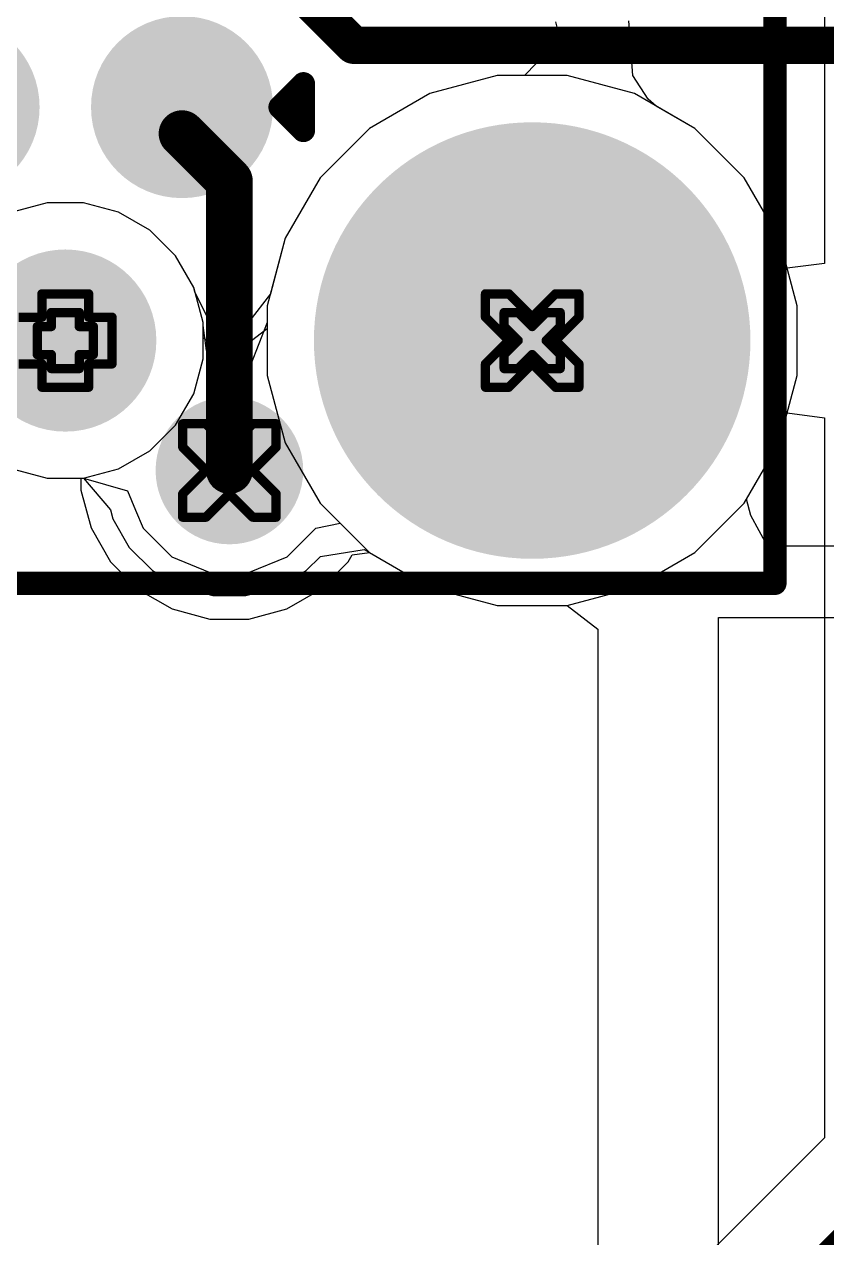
# Model space of a CAD drawing. Header units: inches. Extents: x 0 to 5379, y 0 to 5429.
# Drawn here: x 116.34 to 120.71, y 95.71 to 102.31 of the extents above; entities that cross this region are included whole.
import ezdxf

# ---------------------------------------------------------------- set-up
doc = ezdxf.new("R2010")
doc.units = ezdxf.units.IN
for name, color, linetype in [('Bottom Layer', 5, 'Continuous'), ('Bottom Solder', 6, 'Continuous'), ('Drill Drawing', 1, 'Continuous'), ('GND01', 16, 'Continuous'), ('GND02', 76, 'Continuous'), ('Pad Holes', 156, 'Continuous'), ('PWR', 156, 'Continuous'), ('SIG 01', 90, 'Continuous'), ('Top Layer', 1, 'Continuous'), ('Top Overlay', 2, 'Continuous'), ('Top Paste', 8, 'Continuous'), ('Top Solder', 216, 'Continuous'), ('Via Holes', 16, 'Continuous')]:
    doc.layers.add(name, color=color, linetype=linetype)

# ---------------------------------------------------------------- blocks, each defined once
blk = doc.blocks.new('TC2030_IDC__826')
at = {"layer": 'Bottom Solder'}
h = blk.add_hatch(color=6, dxfattribs=at)
edge = h.paths.add_edge_path()
edge.add_arc((-2.54, 0), 0.1016, 0, 360)
h = blk.add_hatch(color=6, dxfattribs=at)
edge = h.paths.add_edge_path()
edge.add_arc((-2.54, -2.54), 0.1016, 0, 360)
at = {"layer": 'Pad Holes'}
h = blk.add_hatch(color=7, dxfattribs=at)
edge = h.paths.add_edge_path()
edge.add_arc((-2.54, 0), 0.4955, 0, 360)
h = blk.add_hatch(color=7, dxfattribs=at)
edge = h.paths.add_edge_path()
edge.add_arc((-2.54, -2.54), 1.1875, 0, 360)
at = {"layer": 'Top Layer'}
h = blk.add_hatch(color=1, dxfattribs=at)
edge = h.paths.add_edge_path()
edge.add_arc((-1.27, -0.635), 0.3935, 0, 360)
h = blk.add_hatch(color=1, dxfattribs=at)
edge = h.paths.add_edge_path()
edge.add_arc((-1.27, -0.635), 0.3935, 0, 360)
at = {"layer": 'Top Paste'}
h = blk.add_hatch(color=8, dxfattribs=at)
edge = h.paths.add_edge_path()
edge.add_arc((-1.27, -0.635), 0.3935, 0, 360)
h = blk.add_hatch(color=8, dxfattribs=at)
edge = h.paths.add_edge_path()
edge.add_arc((-1.27, -0.635), 0.3935, 0, 360)
at = {"layer": 'Top Solder'}
h = blk.add_hatch(color=216, dxfattribs=at)
edge = h.paths.add_edge_path()
edge.add_arc((-1.27, 0.635), 0.4951, 0, 360)
h = blk.add_hatch(color=216, dxfattribs=at)
edge = h.paths.add_edge_path()
edge.add_arc((-2.54, 0), 0.1016, 0, 360)
h = blk.add_hatch(color=216, dxfattribs=at)
edge = h.paths.add_edge_path()
edge.add_arc((-1.27, -0.635), 0.4951, 0, 360)
h = blk.add_hatch(color=216, dxfattribs=at)
edge = h.paths.add_edge_path()
edge.add_arc((-1.27, -0.635), 0.4951, 0, 360)
h = blk.add_hatch(color=216, dxfattribs=at)
edge = h.paths.add_edge_path()
edge.add_arc((-2.54, -2.54), 0.1016, 0, 360)
at = {"layer": 'Top Overlay'}
for points in [[(-3.8608, 3.8608, 0.127, 0.127, 0), (-3.8608, -3.8608, 0.127, 0.127, 0)], [(-1.27, -1.1684, 0.127, 0.127, 0), (-1.397, -1.2954, 0.127, 0.127, 0)], [(-1.27, -1.1684, 0.127, 0.127, 0), (-1.143, -1.2954, 0.127, 0.127, 0)], [(-1.397, -1.2954, 0.127, 0.127, 0), (-1.143, -1.2954, 0.127, 0.127, 0)], [(-3.8608, -3.8608, 0.127, 0.127, 0), (3.2004, -3.8608, 0.127, 0.127, 0)]]:
    blk.add_lwpolyline(points, format="xyseb", dxfattribs=at)
for points in [[(-1.30175, -1.1684, 0.0635, 0.0635, 1), (-1.23825, -1.1684, 0.0635, 0.0635, 1)], [(-1.30175, -1.1684, 0.0635, 0.0635, 1), (-1.23825, -1.1684, 0.0635, 0.0635, 1)], [(-1.42875, -1.2954, 0.0635, 0.0635, 1), (-1.36525, -1.2954, 0.0635, 0.0635, 1)], [(-1.42875, -1.2954, 0.0635, 0.0635, 1), (-1.36525, -1.2954, 0.0635, 0.0635, 1)], [(-1.17475, -1.2954, 0.0635, 0.0635, 1), (-1.11125, -1.2954, 0.0635, 0.0635, 1)], [(-1.17475, -1.2954, 0.0635, 0.0635, 1), (-1.11125, -1.2954, 0.0635, 0.0635, 1)], [(-3.89255, -3.8608, 0.0635, 0.0635, 1), (-3.82905, -3.8608, 0.0635, 0.0635, 1)], [(-3.89255, -3.8608, 0.0635, 0.0635, 1), (-3.82905, -3.8608, 0.0635, 0.0635, 1)]]:
    blk.add_lwpolyline(points, format="xyseb", close=True, dxfattribs=at)

msp = doc.modelspace()

# ---------------------------------------------------------------- hatches: boundary and pattern name
at = {"layer": 'Bottom Layer'}
h = msp.add_hatch(color=5, dxfattribs=at)
edge = h.paths.add_edge_path()
edge.add_arc((117.4556, 99.8848), 0.3, 0, 360)
at = {"layer": 'Bottom Solder'}
h = msp.add_hatch(color=6, dxfattribs=at)
edge = h.paths.add_edge_path()
edge.add_arc((117.4556, 99.8848), 0.4016, 0, 360)
at = {"layer": 'GND01'}
h = msp.add_hatch(color=16, dxfattribs=at)
edge = h.paths.add_edge_path()
edge.add_arc((117.4556, 99.8848), 0.3, 0, 360)
at = {"layer": 'GND02'}
h = msp.add_hatch(color=76, dxfattribs=at)
edge = h.paths.add_edge_path()
edge.add_arc((117.4556, 99.8848), 0.3, 0, 360)
at = {"layer": 'PWR'}
h = msp.add_hatch(color=156, dxfattribs=at)
edge = h.paths.add_edge_path()
edge.add_arc((117.4556, 99.8848), 0.3, 0, 360)
at = {"layer": 'SIG 01'}
h = msp.add_hatch(color=90, dxfattribs=at)
edge = h.paths.add_edge_path()
edge.add_arc((117.4556, 99.8848), 0.3, 0, 360)
at = {"layer": 'Top Layer'}
h = msp.add_hatch(color=1, dxfattribs=at)
edge = h.paths.add_edge_path()
edge.add_arc((117.4556, 99.8848), 0.3, 0, 360)
at = {"layer": 'Top Solder'}
h = msp.add_hatch(color=216, dxfattribs=at)
edge = h.paths.add_edge_path()
edge.add_arc((117.4556, 99.8848), 0.4016, 0, 360)
at = {"layer": 'Via Holes'}
h = msp.add_hatch(color=7, dxfattribs=at)
edge = h.paths.add_edge_path()
edge.add_arc((117.4556, 99.8848), 0.15, 0, 360)

# ---------------------------------------------------------------- linework, layer by layer
at = {"layer": 'Bottom Layer'}
for p, q in [((118.913, 102.0333), (118.5464, 101.935)), ((119.2925, 102.0333), (118.913, 102.0333)), ((119.6592, 101.935), (119.2925, 102.0333)), ((118.5464, 101.935), (118.2177, 101.7452)), ((119.9879, 101.7452), (119.6592, 101.935)), ((118.2177, 101.7452), (117.9493, 101.4769)), ((120.2562, 101.4769), (119.9879, 101.7452)), ((117.9493, 101.4769), (117.7595, 101.1481)), ((120.446, 101.1481), (120.2562, 101.4769)), ((116.4641, 101.3413), (116.2876, 101.294)), ((116.6614, 101.3413), (116.4641, 101.3413)), ((116.8521, 101.2902), (116.6614, 101.3413)), ((117.023, 101.1915), (116.8521, 101.2902)), ((117.1625, 101.052), (117.023, 101.1915)), ((117.7595, 101.1481), (117.6784, 100.8456)), ((120.5443, 100.7815), (120.446, 101.1481)), ((117.2612, 100.881), (117.1625, 101.052)), ((117.2681, 100.8551), (117.2612, 100.881)), ((117.3493, 100.6928), (117.2681, 100.8551)), ((117.6784, 100.8456), (117.562, 100.6928)), ((120.5443, 100.402), (120.5443, 100.7815)), ((117.562, 100.6928), (117.3493, 100.6928)), ((120.446, 100.0354), (120.5443, 100.402)), ((120.2562, 99.7067), (120.446, 100.0354)), ((116.2876, 99.8895), (116.4641, 99.8423)), ((116.4641, 99.8423), (116.6476, 99.8423)), ((116.6476, 99.8423), (116.6476, 99.7784)), ((116.6476, 99.7784), (116.7027, 99.5729)), ((119.9879, 99.4383), (120.2562, 99.7067)), ((116.7027, 99.5729), (116.8091, 99.3886)), ((118.1237, 99.4259), (118.2177, 99.4383)), ((118.2177, 99.4383), (118.5464, 99.2485)), ((119.6592, 99.2485), (119.9879, 99.4383)), ((116.8091, 99.3886), (116.9595, 99.2382)), ((117.9518, 99.2382), (118.1022, 99.3886)), ((118.1022, 99.3886), (118.1237, 99.4259)), ((116.9595, 99.2382), (117.1438, 99.1318)), ((117.7675, 99.1318), (117.9518, 99.2382)), ((118.5464, 99.2485), (118.913, 99.1503)), ((119.2925, 99.1503), (119.6592, 99.2485)), ((117.1438, 99.1318), (117.3493, 99.0768)), ((117.562, 99.0768), (117.7675, 99.1318)), ((118.913, 99.1503), (119.2925, 99.1503)), ((117.3493, 99.0768), (117.562, 99.0768))]:
    msp.add_line(p, q, dxfattribs=at)
at = {"layer": 'Drill Drawing'}
for points in [[(116.4358, 100.7188, 0.0508, 0.0508, 0), (116.4358, 100.8458, 0.0508, 0.0508, 0)], [(116.4358, 100.8458, 0.0508, 0.0508, 0), (116.6898, 100.8458, 0.0508, 0.0508, 0)], [(116.6898, 100.7188, 0.0508, 0.0508, 0), (116.6898, 100.8458, 0.0508, 0.0508, 0)], [(118.8488, 100.7188, 0.0508, 0.0508, 0), (118.8488, 100.8458, 0.0508, 0.0508, 0)], [(118.8488, 100.8458, 0.0508, 0.0508, 0), (118.9758, 100.8458, 0.0508, 0.0508, 0)], [(118.9758, 100.8458, 0.0508, 0.0508, 0), (119.1028, 100.7188, 0.0508, 0.0508, 0)], [(119.1028, 100.7188, 0.0508, 0.0508, 0), (119.2298, 100.8458, 0.0508, 0.0508, 0)], [(119.2298, 100.8458, 0.0508, 0.0508, 0), (119.3568, 100.8458, 0.0508, 0.0508, 0)], [(119.3568, 100.7188, 0.0508, 0.0508, 0), (119.3568, 100.8458, 0.0508, 0.0508, 0)], [(116.4866, 100.668, 0.0508, 0.0508, 0), (116.4866, 100.7442, 0.0508, 0.0508, 0)], [(116.4866, 100.7442, 0.0508, 0.0508, 0), (116.639, 100.7442, 0.0508, 0.0508, 0)], [(116.639, 100.668, 0.0508, 0.0508, 0), (116.639, 100.7442, 0.0508, 0.0508, 0)], [(118.9504, 100.668, 0.0508, 0.0508, 0), (118.9504, 100.7442, 0.0508, 0.0508, 0)], [(118.9504, 100.7442, 0.0508, 0.0508, 0), (119.0266, 100.7442, 0.0508, 0.0508, 0)], [(119.0266, 100.7442, 0.0508, 0.0508, 0), (119.1028, 100.668, 0.0508, 0.0508, 0)], [(119.1028, 100.668, 0.0508, 0.0508, 0), (119.179, 100.7442, 0.0508, 0.0508, 0)], [(119.179, 100.7442, 0.0508, 0.0508, 0), (119.2552, 100.7442, 0.0508, 0.0508, 0)], [(119.2552, 100.668, 0.0508, 0.0508, 0), (119.2552, 100.7442, 0.0508, 0.0508, 0)], [(116.3088, 100.7188, 0.0508, 0.0508, 0), (116.4358, 100.7188, 0.0508, 0.0508, 0)], [(116.4104, 100.5156, 0.0508, 0.0508, 0), (116.4104, 100.668, 0.0508, 0.0508, 0)], [(116.4104, 100.668, 0.0508, 0.0508, 0), (116.4866, 100.668, 0.0508, 0.0508, 0)], [(116.639, 100.668, 0.0508, 0.0508, 0), (116.7152, 100.668, 0.0508, 0.0508, 0)], [(116.6898, 100.7188, 0.0508, 0.0508, 0), (116.8168, 100.7188, 0.0508, 0.0508, 0)], [(116.7152, 100.5156, 0.0508, 0.0508, 0), (116.7152, 100.668, 0.0508, 0.0508, 0)], [(116.8168, 100.4648, 0.0508, 0.0508, 0), (116.8168, 100.7188, 0.0508, 0.0508, 0)], [(118.8488, 100.7188, 0.0508, 0.0508, 0), (118.9758, 100.5918, 0.0508, 0.0508, 0)], [(118.9504, 100.668, 0.0508, 0.0508, 0), (119.0266, 100.5918, 0.0508, 0.0508, 0)], [(119.179, 100.5918, 0.0508, 0.0508, 0), (119.2552, 100.668, 0.0508, 0.0508, 0)], [(119.2298, 100.5918, 0.0508, 0.0508, 0), (119.3568, 100.7188, 0.0508, 0.0508, 0)], [(118.8488, 100.4648, 0.0508, 0.0508, 0), (118.9758, 100.5918, 0.0508, 0.0508, 0)], [(118.9504, 100.5156, 0.0508, 0.0508, 0), (119.0266, 100.5918, 0.0508, 0.0508, 0)], [(119.179, 100.5918, 0.0508, 0.0508, 0), (119.2552, 100.5156, 0.0508, 0.0508, 0)], [(119.2298, 100.5918, 0.0508, 0.0508, 0), (119.3568, 100.4648, 0.0508, 0.0508, 0)], [(116.3088, 100.4648, 0.0508, 0.0508, 0), (116.4358, 100.4648, 0.0508, 0.0508, 0)], [(116.4104, 100.5156, 0.0508, 0.0508, 0), (116.4866, 100.5156, 0.0508, 0.0508, 0)], [(116.4358, 100.3378, 0.0508, 0.0508, 0), (116.4358, 100.4648, 0.0508, 0.0508, 0)], [(116.4866, 100.4394, 0.0508, 0.0508, 0), (116.4866, 100.5156, 0.0508, 0.0508, 0)], [(116.639, 100.5156, 0.0508, 0.0508, 0), (116.7152, 100.5156, 0.0508, 0.0508, 0)], [(116.639, 100.4394, 0.0508, 0.0508, 0), (116.639, 100.5156, 0.0508, 0.0508, 0)], [(116.6898, 100.4648, 0.0508, 0.0508, 0), (116.8168, 100.4648, 0.0508, 0.0508, 0)], [(116.6898, 100.3378, 0.0508, 0.0508, 0), (116.6898, 100.4648, 0.0508, 0.0508, 0)], [(118.8488, 100.3378, 0.0508, 0.0508, 0), (118.8488, 100.4648, 0.0508, 0.0508, 0)], [(118.9504, 100.4394, 0.0508, 0.0508, 0), (118.9504, 100.5156, 0.0508, 0.0508, 0)], [(118.9758, 100.3378, 0.0508, 0.0508, 0), (119.1028, 100.4648, 0.0508, 0.0508, 0)], [(119.0266, 100.4394, 0.0508, 0.0508, 0), (119.1028, 100.5156, 0.0508, 0.0508, 0)], [(119.1028, 100.5156, 0.0508, 0.0508, 0), (119.179, 100.4394, 0.0508, 0.0508, 0)], [(119.1028, 100.4648, 0.0508, 0.0508, 0), (119.2298, 100.3378, 0.0508, 0.0508, 0)], [(119.2552, 100.4394, 0.0508, 0.0508, 0), (119.2552, 100.5156, 0.0508, 0.0508, 0)], [(119.3568, 100.3378, 0.0508, 0.0508, 0), (119.3568, 100.4648, 0.0508, 0.0508, 0)], [(116.4866, 100.4394, 0.0508, 0.0508, 0), (116.639, 100.4394, 0.0508, 0.0508, 0)], [(118.9504, 100.4394, 0.0508, 0.0508, 0), (119.0266, 100.4394, 0.0508, 0.0508, 0)], [(119.179, 100.4394, 0.0508, 0.0508, 0), (119.2552, 100.4394, 0.0508, 0.0508, 0)], [(116.4358, 100.3378, 0.0508, 0.0508, 0), (116.6898, 100.3378, 0.0508, 0.0508, 0)], [(118.8488, 100.3378, 0.0508, 0.0508, 0), (118.9758, 100.3378, 0.0508, 0.0508, 0)], [(119.2298, 100.3378, 0.0508, 0.0508, 0), (119.3568, 100.3378, 0.0508, 0.0508, 0)], [(117.2016, 100.0118, 0.0508, 0.0508, 0), (117.2016, 100.1388, 0.0508, 0.0508, 0)], [(117.2016, 100.1388, 0.0508, 0.0508, 0), (117.3286, 100.1388, 0.0508, 0.0508, 0)], [(117.3286, 100.1388, 0.0508, 0.0508, 0), (117.4556, 100.0118, 0.0508, 0.0508, 0)], [(117.4556, 100.0118, 0.0508, 0.0508, 0), (117.5826, 100.1388, 0.0508, 0.0508, 0)], [(117.5826, 100.1388, 0.0508, 0.0508, 0), (117.7096, 100.1388, 0.0508, 0.0508, 0)], [(117.7096, 100.0118, 0.0508, 0.0508, 0), (117.7096, 100.1388, 0.0508, 0.0508, 0)], [(117.2016, 100.0118, 0.0508, 0.0508, 0), (117.3286, 99.8848, 0.0508, 0.0508, 0)], [(117.5826, 99.8848, 0.0508, 0.0508, 0), (117.7096, 100.0118, 0.0508, 0.0508, 0)], [(117.2016, 99.7578, 0.0508, 0.0508, 0), (117.3286, 99.8848, 0.0508, 0.0508, 0)], [(117.5826, 99.8848, 0.0508, 0.0508, 0), (117.7096, 99.7578, 0.0508, 0.0508, 0)], [(117.2016, 99.6308, 0.0508, 0.0508, 0), (117.2016, 99.7578, 0.0508, 0.0508, 0)], [(117.3286, 99.6308, 0.0508, 0.0508, 0), (117.4556, 99.7578, 0.0508, 0.0508, 0)], [(117.4556, 99.7578, 0.0508, 0.0508, 0), (117.5826, 99.6308, 0.0508, 0.0508, 0)], [(117.7096, 99.6308, 0.0508, 0.0508, 0), (117.7096, 99.7578, 0.0508, 0.0508, 0)], [(117.2016, 99.6308, 0.0508, 0.0508, 0), (117.3286, 99.6308, 0.0508, 0.0508, 0)], [(117.5826, 99.6308, 0.0508, 0.0508, 0), (117.7096, 99.6308, 0.0508, 0.0508, 0)]]:
    msp.add_lwpolyline(points, format="xyseb", dxfattribs=at)
for points in [[(116.4231, 100.8458, 0.0254, 0.0254, 1), (116.4485, 100.8458, 0.0254, 0.0254, 1)], [(116.4231, 100.8458, 0.0254, 0.0254, 1), (116.4485, 100.8458, 0.0254, 0.0254, 1)], [(116.6771, 100.8458, 0.0254, 0.0254, 1), (116.7025, 100.8458, 0.0254, 0.0254, 1)], [(116.6771, 100.8458, 0.0254, 0.0254, 1), (116.7025, 100.8458, 0.0254, 0.0254, 1)], [(118.8361, 100.8458, 0.0254, 0.0254, 1), (118.8615, 100.8458, 0.0254, 0.0254, 1)], [(118.8361, 100.8458, 0.0254, 0.0254, 1), (118.8615, 100.8458, 0.0254, 0.0254, 1)], [(118.9631, 100.8458, 0.0254, 0.0254, 1), (118.9885, 100.8458, 0.0254, 0.0254, 1)], [(118.9631, 100.8458, 0.0254, 0.0254, 1), (118.9885, 100.8458, 0.0254, 0.0254, 1)], [(119.2171, 100.8458, 0.0254, 0.0254, 1), (119.2425, 100.8458, 0.0254, 0.0254, 1)], [(119.2171, 100.8458, 0.0254, 0.0254, 1), (119.2425, 100.8458, 0.0254, 0.0254, 1)], [(119.3441, 100.8458, 0.0254, 0.0254, 1), (119.3695, 100.8458, 0.0254, 0.0254, 1)], [(119.3441, 100.8458, 0.0254, 0.0254, 1), (119.3695, 100.8458, 0.0254, 0.0254, 1)], [(116.4739, 100.7442, 0.0254, 0.0254, 1), (116.4993, 100.7442, 0.0254, 0.0254, 1)], [(116.4739, 100.7442, 0.0254, 0.0254, 1), (116.4993, 100.7442, 0.0254, 0.0254, 1)], [(116.6263, 100.7442, 0.0254, 0.0254, 1), (116.6517, 100.7442, 0.0254, 0.0254, 1)], [(116.6263, 100.7442, 0.0254, 0.0254, 1), (116.6517, 100.7442, 0.0254, 0.0254, 1)], [(118.9377, 100.7442, 0.0254, 0.0254, 1), (118.9631, 100.7442, 0.0254, 0.0254, 1)], [(118.9377, 100.7442, 0.0254, 0.0254, 1), (118.9631, 100.7442, 0.0254, 0.0254, 1)], [(119.0139, 100.7442, 0.0254, 0.0254, 1), (119.0393, 100.7442, 0.0254, 0.0254, 1)], [(119.0139, 100.7442, 0.0254, 0.0254, 1), (119.0393, 100.7442, 0.0254, 0.0254, 1)], [(119.1663, 100.7442, 0.0254, 0.0254, 1), (119.1917, 100.7442, 0.0254, 0.0254, 1)], [(119.1663, 100.7442, 0.0254, 0.0254, 1), (119.1917, 100.7442, 0.0254, 0.0254, 1)], [(119.2425, 100.7442, 0.0254, 0.0254, 1), (119.2679, 100.7442, 0.0254, 0.0254, 1)], [(119.2425, 100.7442, 0.0254, 0.0254, 1), (119.2679, 100.7442, 0.0254, 0.0254, 1)], [(116.3977, 100.668, 0.0254, 0.0254, 1), (116.4231, 100.668, 0.0254, 0.0254, 1)], [(116.3977, 100.668, 0.0254, 0.0254, 1), (116.4231, 100.668, 0.0254, 0.0254, 1)], [(116.4231, 100.7188, 0.0254, 0.0254, 1), (116.4485, 100.7188, 0.0254, 0.0254, 1)], [(116.4231, 100.7188, 0.0254, 0.0254, 1), (116.4485, 100.7188, 0.0254, 0.0254, 1)], [(116.4739, 100.668, 0.0254, 0.0254, 1), (116.4993, 100.668, 0.0254, 0.0254, 1)], [(116.4739, 100.668, 0.0254, 0.0254, 1), (116.4993, 100.668, 0.0254, 0.0254, 1)], [(116.6263, 100.668, 0.0254, 0.0254, 1), (116.6517, 100.668, 0.0254, 0.0254, 1)], [(116.6263, 100.668, 0.0254, 0.0254, 1), (116.6517, 100.668, 0.0254, 0.0254, 1)], [(116.6771, 100.7188, 0.0254, 0.0254, 1), (116.7025, 100.7188, 0.0254, 0.0254, 1)], [(116.6771, 100.7188, 0.0254, 0.0254, 1), (116.7025, 100.7188, 0.0254, 0.0254, 1)], [(116.7025, 100.668, 0.0254, 0.0254, 1), (116.7279, 100.668, 0.0254, 0.0254, 1)], [(116.7025, 100.668, 0.0254, 0.0254, 1), (116.7279, 100.668, 0.0254, 0.0254, 1)], [(116.8041, 100.7188, 0.0254, 0.0254, 1), (116.8295, 100.7188, 0.0254, 0.0254, 1)], [(116.8041, 100.7188, 0.0254, 0.0254, 1), (116.8295, 100.7188, 0.0254, 0.0254, 1)], [(118.8361, 100.7188, 0.0254, 0.0254, 1), (118.8615, 100.7188, 0.0254, 0.0254, 1)], [(118.8361, 100.7188, 0.0254, 0.0254, 1), (118.8615, 100.7188, 0.0254, 0.0254, 1)], [(118.9377, 100.668, 0.0254, 0.0254, 1), (118.9631, 100.668, 0.0254, 0.0254, 1)], [(118.9377, 100.668, 0.0254, 0.0254, 1), (118.9631, 100.668, 0.0254, 0.0254, 1)], [(119.0901, 100.7188, 0.0254, 0.0254, 1), (119.1155, 100.7188, 0.0254, 0.0254, 1)], [(119.0901, 100.7188, 0.0254, 0.0254, 1), (119.1155, 100.7188, 0.0254, 0.0254, 1)], [(119.0901, 100.668, 0.0254, 0.0254, 1), (119.1155, 100.668, 0.0254, 0.0254, 1)], [(119.0901, 100.668, 0.0254, 0.0254, 1), (119.1155, 100.668, 0.0254, 0.0254, 1)], [(119.2425, 100.668, 0.0254, 0.0254, 1), (119.2679, 100.668, 0.0254, 0.0254, 1)], [(119.2425, 100.668, 0.0254, 0.0254, 1), (119.2679, 100.668, 0.0254, 0.0254, 1)], [(119.3441, 100.7188, 0.0254, 0.0254, 1), (119.3695, 100.7188, 0.0254, 0.0254, 1)], [(119.3441, 100.7188, 0.0254, 0.0254, 1), (119.3695, 100.7188, 0.0254, 0.0254, 1)], [(118.9631, 100.5918, 0.0254, 0.0254, 1), (118.9885, 100.5918, 0.0254, 0.0254, 1)], [(118.9631, 100.5918, 0.0254, 0.0254, 1), (118.9885, 100.5918, 0.0254, 0.0254, 1)], [(119.0139, 100.5918, 0.0254, 0.0254, 1), (119.0393, 100.5918, 0.0254, 0.0254, 1)], [(119.0139, 100.5918, 0.0254, 0.0254, 1), (119.0393, 100.5918, 0.0254, 0.0254, 1)], [(119.1663, 100.5918, 0.0254, 0.0254, 1), (119.1917, 100.5918, 0.0254, 0.0254, 1)], [(119.1663, 100.5918, 0.0254, 0.0254, 1), (119.1917, 100.5918, 0.0254, 0.0254, 1)], [(119.2171, 100.5918, 0.0254, 0.0254, 1), (119.2425, 100.5918, 0.0254, 0.0254, 1)], [(119.2171, 100.5918, 0.0254, 0.0254, 1), (119.2425, 100.5918, 0.0254, 0.0254, 1)], [(116.3977, 100.5156, 0.0254, 0.0254, 1), (116.4231, 100.5156, 0.0254, 0.0254, 1)], [(116.3977, 100.5156, 0.0254, 0.0254, 1), (116.4231, 100.5156, 0.0254, 0.0254, 1)], [(116.4231, 100.4648, 0.0254, 0.0254, 1), (116.4485, 100.4648, 0.0254, 0.0254, 1)], [(116.4231, 100.4648, 0.0254, 0.0254, 1), (116.4485, 100.4648, 0.0254, 0.0254, 1)], [(116.4739, 100.5156, 0.0254, 0.0254, 1), (116.4993, 100.5156, 0.0254, 0.0254, 1)], [(116.4739, 100.5156, 0.0254, 0.0254, 1), (116.4993, 100.5156, 0.0254, 0.0254, 1)], [(116.6263, 100.5156, 0.0254, 0.0254, 1), (116.6517, 100.5156, 0.0254, 0.0254, 1)], [(116.6263, 100.5156, 0.0254, 0.0254, 1), (116.6517, 100.5156, 0.0254, 0.0254, 1)], [(116.6771, 100.4648, 0.0254, 0.0254, 1), (116.7025, 100.4648, 0.0254, 0.0254, 1)], [(116.6771, 100.4648, 0.0254, 0.0254, 1), (116.7025, 100.4648, 0.0254, 0.0254, 1)], [(116.7025, 100.5156, 0.0254, 0.0254, 1), (116.7279, 100.5156, 0.0254, 0.0254, 1)], [(116.7025, 100.5156, 0.0254, 0.0254, 1), (116.7279, 100.5156, 0.0254, 0.0254, 1)], [(116.8041, 100.4648, 0.0254, 0.0254, 1), (116.8295, 100.4648, 0.0254, 0.0254, 1)], [(116.8041, 100.4648, 0.0254, 0.0254, 1), (116.8295, 100.4648, 0.0254, 0.0254, 1)], [(118.8361, 100.4648, 0.0254, 0.0254, 1), (118.8615, 100.4648, 0.0254, 0.0254, 1)], [(118.8361, 100.4648, 0.0254, 0.0254, 1), (118.8615, 100.4648, 0.0254, 0.0254, 1)], [(118.9377, 100.5156, 0.0254, 0.0254, 1), (118.9631, 100.5156, 0.0254, 0.0254, 1)], [(118.9377, 100.5156, 0.0254, 0.0254, 1), (118.9631, 100.5156, 0.0254, 0.0254, 1)], [(119.0901, 100.5156, 0.0254, 0.0254, 1), (119.1155, 100.5156, 0.0254, 0.0254, 1)], [(119.0901, 100.5156, 0.0254, 0.0254, 1), (119.1155, 100.5156, 0.0254, 0.0254, 1)], [(119.0901, 100.4648, 0.0254, 0.0254, 1), (119.1155, 100.4648, 0.0254, 0.0254, 1)], [(119.0901, 100.4648, 0.0254, 0.0254, 1), (119.1155, 100.4648, 0.0254, 0.0254, 1)], [(119.2425, 100.5156, 0.0254, 0.0254, 1), (119.2679, 100.5156, 0.0254, 0.0254, 1)], [(119.2425, 100.5156, 0.0254, 0.0254, 1), (119.2679, 100.5156, 0.0254, 0.0254, 1)], [(119.3441, 100.4648, 0.0254, 0.0254, 1), (119.3695, 100.4648, 0.0254, 0.0254, 1)], [(119.3441, 100.4648, 0.0254, 0.0254, 1), (119.3695, 100.4648, 0.0254, 0.0254, 1)], [(116.4739, 100.4394, 0.0254, 0.0254, 1), (116.4993, 100.4394, 0.0254, 0.0254, 1)], [(116.4739, 100.4394, 0.0254, 0.0254, 1), (116.4993, 100.4394, 0.0254, 0.0254, 1)], [(116.6263, 100.4394, 0.0254, 0.0254, 1), (116.6517, 100.4394, 0.0254, 0.0254, 1)], [(116.6263, 100.4394, 0.0254, 0.0254, 1), (116.6517, 100.4394, 0.0254, 0.0254, 1)], [(118.9377, 100.4394, 0.0254, 0.0254, 1), (118.9631, 100.4394, 0.0254, 0.0254, 1)], [(118.9377, 100.4394, 0.0254, 0.0254, 1), (118.9631, 100.4394, 0.0254, 0.0254, 1)], [(119.0139, 100.4394, 0.0254, 0.0254, 1), (119.0393, 100.4394, 0.0254, 0.0254, 1)], [(119.0139, 100.4394, 0.0254, 0.0254, 1), (119.0393, 100.4394, 0.0254, 0.0254, 1)], [(119.1663, 100.4394, 0.0254, 0.0254, 1), (119.1917, 100.4394, 0.0254, 0.0254, 1)], [(119.1663, 100.4394, 0.0254, 0.0254, 1), (119.1917, 100.4394, 0.0254, 0.0254, 1)], [(119.2425, 100.4394, 0.0254, 0.0254, 1), (119.2679, 100.4394, 0.0254, 0.0254, 1)], [(119.2425, 100.4394, 0.0254, 0.0254, 1), (119.2679, 100.4394, 0.0254, 0.0254, 1)], [(116.4231, 100.3378, 0.0254, 0.0254, 1), (116.4485, 100.3378, 0.0254, 0.0254, 1)], [(116.4231, 100.3378, 0.0254, 0.0254, 1), (116.4485, 100.3378, 0.0254, 0.0254, 1)], [(116.6771, 100.3378, 0.0254, 0.0254, 1), (116.7025, 100.3378, 0.0254, 0.0254, 1)], [(116.6771, 100.3378, 0.0254, 0.0254, 1), (116.7025, 100.3378, 0.0254, 0.0254, 1)], [(118.8361, 100.3378, 0.0254, 0.0254, 1), (118.8615, 100.3378, 0.0254, 0.0254, 1)], [(118.8361, 100.3378, 0.0254, 0.0254, 1), (118.8615, 100.3378, 0.0254, 0.0254, 1)], [(118.9631, 100.3378, 0.0254, 0.0254, 1), (118.9885, 100.3378, 0.0254, 0.0254, 1)], [(118.9631, 100.3378, 0.0254, 0.0254, 1), (118.9885, 100.3378, 0.0254, 0.0254, 1)], [(119.2171, 100.3378, 0.0254, 0.0254, 1), (119.2425, 100.3378, 0.0254, 0.0254, 1)], [(119.2171, 100.3378, 0.0254, 0.0254, 1), (119.2425, 100.3378, 0.0254, 0.0254, 1)], [(119.3441, 100.3378, 0.0254, 0.0254, 1), (119.3695, 100.3378, 0.0254, 0.0254, 1)], [(119.3441, 100.3378, 0.0254, 0.0254, 1), (119.3695, 100.3378, 0.0254, 0.0254, 1)], [(117.1889, 100.1388, 0.0254, 0.0254, 1), (117.2143, 100.1388, 0.0254, 0.0254, 1)], [(117.1889, 100.1388, 0.0254, 0.0254, 1), (117.2143, 100.1388, 0.0254, 0.0254, 1)], [(117.3159, 100.1388, 0.0254, 0.0254, 1), (117.3413, 100.1388, 0.0254, 0.0254, 1)], [(117.3159, 100.1388, 0.0254, 0.0254, 1), (117.3413, 100.1388, 0.0254, 0.0254, 1)], [(117.5699, 100.1388, 0.0254, 0.0254, 1), (117.5953, 100.1388, 0.0254, 0.0254, 1)], [(117.5699, 100.1388, 0.0254, 0.0254, 1), (117.5953, 100.1388, 0.0254, 0.0254, 1)], [(117.6969, 100.1388, 0.0254, 0.0254, 1), (117.7223, 100.1388, 0.0254, 0.0254, 1)], [(117.6969, 100.1388, 0.0254, 0.0254, 1), (117.7223, 100.1388, 0.0254, 0.0254, 1)], [(117.1889, 100.0118, 0.0254, 0.0254, 1), (117.2143, 100.0118, 0.0254, 0.0254, 1)], [(117.1889, 100.0118, 0.0254, 0.0254, 1), (117.2143, 100.0118, 0.0254, 0.0254, 1)], [(117.4429, 100.0118, 0.0254, 0.0254, 1), (117.4683, 100.0118, 0.0254, 0.0254, 1)], [(117.4429, 100.0118, 0.0254, 0.0254, 1), (117.4683, 100.0118, 0.0254, 0.0254, 1)], [(117.6969, 100.0118, 0.0254, 0.0254, 1), (117.7223, 100.0118, 0.0254, 0.0254, 1)], [(117.6969, 100.0118, 0.0254, 0.0254, 1), (117.7223, 100.0118, 0.0254, 0.0254, 1)], [(117.3159, 99.8848, 0.0254, 0.0254, 1), (117.3413, 99.8848, 0.0254, 0.0254, 1)], [(117.3159, 99.8848, 0.0254, 0.0254, 1), (117.3413, 99.8848, 0.0254, 0.0254, 1)], [(117.5699, 99.8848, 0.0254, 0.0254, 1), (117.5953, 99.8848, 0.0254, 0.0254, 1)], [(117.5699, 99.8848, 0.0254, 0.0254, 1), (117.5953, 99.8848, 0.0254, 0.0254, 1)], [(117.1889, 99.7578, 0.0254, 0.0254, 1), (117.2143, 99.7578, 0.0254, 0.0254, 1)], [(117.1889, 99.7578, 0.0254, 0.0254, 1), (117.2143, 99.7578, 0.0254, 0.0254, 1)], [(117.4429, 99.7578, 0.0254, 0.0254, 1), (117.4683, 99.7578, 0.0254, 0.0254, 1)], [(117.4429, 99.7578, 0.0254, 0.0254, 1), (117.4683, 99.7578, 0.0254, 0.0254, 1)], [(117.6969, 99.7578, 0.0254, 0.0254, 1), (117.7223, 99.7578, 0.0254, 0.0254, 1)], [(117.6969, 99.7578, 0.0254, 0.0254, 1), (117.7223, 99.7578, 0.0254, 0.0254, 1)], [(117.1889, 99.6308, 0.0254, 0.0254, 1), (117.2143, 99.6308, 0.0254, 0.0254, 1)], [(117.1889, 99.6308, 0.0254, 0.0254, 1), (117.2143, 99.6308, 0.0254, 0.0254, 1)], [(117.3159, 99.6308, 0.0254, 0.0254, 1), (117.3413, 99.6308, 0.0254, 0.0254, 1)], [(117.3159, 99.6308, 0.0254, 0.0254, 1), (117.3413, 99.6308, 0.0254, 0.0254, 1)], [(117.5699, 99.6308, 0.0254, 0.0254, 1), (117.5953, 99.6308, 0.0254, 0.0254, 1)], [(117.5699, 99.6308, 0.0254, 0.0254, 1), (117.5953, 99.6308, 0.0254, 0.0254, 1)], [(117.6969, 99.6308, 0.0254, 0.0254, 1), (117.7223, 99.6308, 0.0254, 0.0254, 1)], [(117.6969, 99.6308, 0.0254, 0.0254, 1), (117.7223, 99.6308, 0.0254, 0.0254, 1)]]:
    msp.add_lwpolyline(points, format="xyseb", close=True, dxfattribs=at)
at = {"layer": 'GND01'}
for p, q in [((118.913, 102.0333), (118.5464, 101.935)), ((119.2925, 102.0333), (118.913, 102.0333)), ((119.6592, 101.935), (119.2925, 102.0333)), ((118.5464, 101.935), (118.2177, 101.7452)), ((119.9879, 101.7452), (119.6592, 101.935)), ((118.2177, 101.7452), (117.9493, 101.4769)), ((120.2562, 101.4769), (119.9879, 101.7452)), ((117.9493, 101.4769), (117.7595, 101.1481)), ((120.446, 101.1481), (120.2562, 101.4769)), ((116.4641, 101.3413), (116.2735, 101.2902)), ((116.6614, 101.3413), (116.4641, 101.3413)), ((116.8521, 101.2902), (116.6614, 101.3413)), ((117.023, 101.1915), (116.8521, 101.2902)), ((117.1625, 101.052), (117.023, 101.1915)), ((117.7595, 101.1481), (117.6613, 100.7815)), ((120.5443, 100.7815), (120.446, 101.1481)), ((117.2612, 100.881), (117.1625, 101.052)), ((117.3123, 100.6904), (117.2612, 100.881)), ((117.6613, 100.7815), (117.6613, 100.6904)), ((120.5443, 100.402), (120.5443, 100.7815)), ((117.3123, 100.6734), (117.3123, 100.6904)), ((117.6613, 100.6904), (117.57, 100.4572)), ((117.3316, 100.5369), (117.3123, 100.6734)), ((117.57, 100.4572), (117.3316, 100.5369)), ((120.446, 100.0354), (120.5443, 100.402)), ((120.2562, 99.7067), (120.446, 100.0354)), ((116.2735, 99.8933), (116.4641, 99.8423)), ((116.4641, 99.8423), (116.6614, 99.8423)), ((116.6614, 99.8423), (116.9014, 99.7746)), ((116.9014, 99.7746), (116.9454, 99.6689)), ((119.9879, 99.4383), (120.2562, 99.7067)), ((116.9454, 99.6689), (116.986, 99.571)), ((116.986, 99.571), (117.1418, 99.4151)), ((117.7695, 99.4151), (117.9253, 99.5709)), ((117.9253, 99.5709), (118.0585, 99.5974)), ((118.0585, 99.5974), (118.2177, 99.4383)), ((118.2177, 99.4383), (118.5464, 99.2485)), ((119.6592, 99.2485), (119.9879, 99.4383)), ((117.1418, 99.4151), (117.3454, 99.3308)), ((117.5658, 99.3308), (117.7695, 99.4151)), ((117.3454, 99.3308), (117.5658, 99.3308)), ((118.5464, 99.2485), (118.913, 99.1503)), ((119.2925, 99.1503), (119.6592, 99.2485)), ((118.913, 99.1503), (119.2925, 99.1503))]:
    msp.add_line(p, q, dxfattribs=at)
at = {"layer": 'GND02'}
for p, q in [((118.913, 102.0333), (118.5464, 101.935)), ((119.2925, 102.0333), (118.913, 102.0333)), ((119.6592, 101.935), (119.2925, 102.0333)), ((118.5464, 101.935), (118.2177, 101.7452)), ((119.9879, 101.7452), (119.6592, 101.935)), ((118.2177, 101.7452), (117.9493, 101.4769)), ((120.2562, 101.4769), (119.9879, 101.7452)), ((117.9493, 101.4769), (117.7595, 101.1481)), ((120.446, 101.1481), (120.2562, 101.4769)), ((116.4641, 101.3413), (116.2735, 101.2902)), ((116.6614, 101.3413), (116.4641, 101.3413)), ((116.8521, 101.2902), (116.6614, 101.3413)), ((117.023, 101.1915), (116.8521, 101.2902)), ((117.1625, 101.052), (117.023, 101.1915)), ((117.7595, 101.1481), (117.6613, 100.7815)), ((120.5443, 100.7815), (120.446, 101.1481)), ((117.2612, 100.881), (117.1625, 101.052)), ((117.3123, 100.6904), (117.2612, 100.881)), ((117.6613, 100.7815), (117.6613, 100.6904)), ((120.5443, 100.402), (120.5443, 100.7815)), ((117.3123, 100.6734), (117.3123, 100.6904)), ((117.6613, 100.6904), (117.57, 100.4572)), ((117.3316, 100.5369), (117.3123, 100.6734)), ((117.57, 100.4572), (117.3316, 100.5369)), ((120.446, 100.0354), (120.5443, 100.402)), ((120.2562, 99.7067), (120.446, 100.0354)), ((116.2735, 99.8933), (116.4641, 99.8423)), ((116.4641, 99.8423), (116.6614, 99.8423)), ((116.6614, 99.8423), (116.9014, 99.7746)), ((116.9014, 99.7746), (116.9454, 99.6689)), ((119.9879, 99.4383), (120.2562, 99.7067)), ((116.9454, 99.6689), (116.986, 99.571)), ((116.986, 99.571), (117.1418, 99.4151)), ((117.7695, 99.4151), (117.9253, 99.5709)), ((117.9253, 99.5709), (118.0585, 99.5974)), ((118.0585, 99.5974), (118.2177, 99.4383)), ((118.2177, 99.4383), (118.5464, 99.2485)), ((119.6592, 99.2485), (119.9879, 99.4383)), ((117.1418, 99.4151), (117.3454, 99.3308)), ((117.5658, 99.3308), (117.7695, 99.4151)), ((117.3454, 99.3308), (117.5658, 99.3308)), ((118.5464, 99.2485), (118.913, 99.1503)), ((119.2925, 99.1503), (119.6592, 99.2485)), ((118.913, 99.1503), (119.2925, 99.1503))]:
    msp.add_line(p, q, dxfattribs=at)
at = {"layer": 'PWR'}
for p, q in [((119.2295, 102.3253), (119.254, 102.2323)), ((119.6325, 102.2842), (119.6296, 102.3314)), ((119.6424, 102.238), (119.6325, 102.2842)), ((119.254, 102.2323), (119.0606, 102.0333)), ((119.6371, 102.2093), (119.6424, 102.238)), ((119.6389, 102.1801), (119.6371, 102.2093)), ((119.651, 102.0337), (119.6389, 102.1801)), ((118.913, 102.0333), (118.5464, 101.935)), ((119.0606, 102.0333), (118.913, 102.0333)), ((119.7344, 101.9058), (119.651, 102.0337)), ((118.5464, 101.935), (118.2177, 101.7452)), ((119.778, 101.8664), (119.7344, 101.9058)), ((119.9879, 101.7452), (119.778, 101.8664)), ((118.2177, 101.7452), (117.9493, 101.4769)), ((120.2562, 101.4769), (119.9879, 101.7452)), ((117.9493, 101.4769), (117.7595, 101.1481)), ((120.446, 101.1481), (120.2562, 101.4769)), ((116.4641, 101.3413), (116.2735, 101.2902)), ((116.6614, 101.3413), (116.4641, 101.3413)), ((116.8521, 101.2902), (116.6614, 101.3413)), ((117.023, 101.1915), (116.8521, 101.2902)), ((117.1625, 101.052), (117.023, 101.1915)), ((117.7595, 101.1481), (117.6613, 100.7815)), ((120.5443, 100.7815), (120.446, 101.1481)), ((117.2612, 100.881), (117.1625, 101.052)), ((117.3123, 100.6904), (117.2612, 100.881)), ((117.6613, 100.7815), (117.6613, 100.402)), ((120.5443, 100.402), (120.5443, 100.7815)), ((117.3123, 100.4931), (117.3123, 100.6904)), ((117.2612, 100.3025), (117.3123, 100.4931)), ((117.6613, 100.402), (117.7595, 100.0354)), ((120.446, 100.0354), (120.5443, 100.402)), ((117.1625, 100.1315), (117.2612, 100.3025)), ((117.023, 99.992), (117.1625, 100.1315)), ((117.7595, 100.0354), (117.9493, 99.7067)), ((120.2685, 99.7279), (120.446, 100.0354)), ((116.8521, 99.8933), (117.023, 99.992)), ((116.2735, 99.8933), (116.4641, 99.8423)), ((116.6614, 99.8423), (116.8521, 99.8933)), ((116.4641, 99.8423), (116.6614, 99.8423)), ((117.9493, 99.7067), (118.2177, 99.4383)), ((120.2929, 99.6392), (120.2685, 99.7279)), ((120.3827, 99.4739), (120.2929, 99.6392)), ((118.2177, 99.4383), (118.5464, 99.2485)), ((132.7355, 99.4739), (120.3827, 99.4739)), ((118.5464, 99.2485), (118.913, 99.1503)), ((118.913, 99.1503), (119.2925, 99.1503)), ((119.2925, 99.1503), (119.4594, 99.0222)), ((120.1166, 77.0382), (120.1166, 99.0854)), ((120.1166, 99.0854), (133.604, 99.0854)), ((119.4594, 99.0222), (119.4594, 77.5515))]:
    msp.add_line(p, q, dxfattribs=at)
at = {"layer": 'SIG 01'}
for p, q in [((120.693, 103.347), (120.693, 101.0115)), ((118.913, 102.0333), (118.5464, 101.935)), ((119.2925, 102.0333), (118.913, 102.0333)), ((119.6592, 101.935), (119.2925, 102.0333)), ((118.5464, 101.935), (118.2177, 101.7452)), ((119.9879, 101.7452), (119.6592, 101.935)), ((118.2177, 101.7452), (117.9493, 101.4769)), ((120.2562, 101.4769), (119.9879, 101.7452)), ((117.9493, 101.4769), (117.7595, 101.1481)), ((120.446, 101.1481), (120.2562, 101.4769)), ((116.4641, 101.3413), (116.2735, 101.2902)), ((116.6614, 101.3413), (116.4641, 101.3413)), ((116.8521, 101.2902), (116.6614, 101.3413)), ((117.023, 101.1915), (116.8521, 101.2902)), ((117.1625, 101.052), (117.023, 101.1915)), ((117.7595, 101.1481), (117.6613, 100.7815)), ((120.4898, 100.9847), (120.446, 101.1481)), ((117.2612, 100.881), (117.1625, 101.052)), ((120.693, 101.0115), (120.4898, 100.9847)), ((117.3123, 100.6904), (117.2612, 100.881)), ((117.6613, 100.7815), (117.6613, 100.6548)), ((117.3123, 100.607), (117.3123, 100.6904)), ((117.6613, 100.6548), (117.5453, 100.5658)), ((117.366, 100.5658), (117.3123, 100.607)), ((117.5453, 100.5658), (117.366, 100.5658)), ((120.446, 100.0354), (120.4898, 100.1988)), ((120.4898, 100.1988), (120.693, 100.172)), ((120.693, 100.172), (120.693, 96.2541)), ((120.2562, 99.7067), (120.446, 100.0354)), ((116.2735, 99.8933), (116.4641, 99.8423)), ((116.4641, 99.8423), (116.6614, 99.8423)), ((116.6614, 99.8423), (116.8079, 99.6711)), ((119.9879, 99.4383), (120.2562, 99.7067)), ((116.8079, 99.6711), (116.821, 99.6219)), ((116.821, 99.6219), (116.9107, 99.4666)), ((116.9107, 99.4666), (117.0375, 99.3398)), ((117.9513, 99.4173), (118.1885, 99.4546)), ((118.1885, 99.4546), (118.2185, 99.4378)), ((118.2185, 99.4378), (118.5464, 99.2485)), ((119.6592, 99.2485), (119.9879, 99.4383)), ((117.8738, 99.3398), (117.9513, 99.4173)), ((117.0375, 99.3398), (117.1928, 99.2502)), ((117.7185, 99.2502), (117.8738, 99.3398)), ((117.1928, 99.2502), (117.366, 99.2038)), ((117.5453, 99.2038), (117.7185, 99.2502)), ((118.5464, 99.2485), (118.913, 99.1503)), ((119.2925, 99.1503), (119.6592, 99.2485)), ((117.366, 99.2038), (117.5453, 99.2038)), ((118.913, 99.1503), (119.2925, 99.1503)), ((120.693, 96.2541), (119.7325, 95.2936))]:
    msp.add_line(p, q, dxfattribs=at)
msp.add_lwpolyline([(119.9471, 94.7757, 0.254, 0.254, 0), (121.211, 96.0396, 0.254, 0.254, 0)], format="xyseb", dxfattribs=at)
at = {"layer": 'Top Layer'}
for points in [[(117.1978, 103.1318, 0.2032, 0.2032, 0), (118.1313, 102.1983, 0.2032, 0.2032, 0)], [(118.1313, 102.1983, 0.2032, 0.2032, 0), (121.1425, 102.1983, 0.2032, 0.2032, 0)], [(117.1978, 101.7175, 0.254, 0.254, 0), (117.4556, 101.4596, 0.254, 0.254, 0)], [(117.4556, 99.8848, 0.254, 0.254, 0), (117.4556, 101.4596, 0.254, 0.254, 0)]]:
    msp.add_lwpolyline(points, format="xyseb", dxfattribs=at)
for points in [[(118.0805, 102.1983, 0.1016, 0.1016, 1), (118.1821, 102.1983, 0.1016, 0.1016, 1)], [(118.0805, 102.1983, 0.1016, 0.1016, 1), (118.1821, 102.1983, 0.1016, 0.1016, 1)], [(117.1343, 101.7175, 0.127, 0.127, 1), (117.2613, 101.7175, 0.127, 0.127, 1)], [(117.3921, 101.4596, 0.127, 0.127, 1), (117.5191, 101.4596, 0.127, 0.127, 1)], [(117.3921, 101.4596, 0.127, 0.127, 1), (117.5191, 101.4596, 0.127, 0.127, 1)], [(117.3921, 99.8848, 0.127, 0.127, 1), (117.5191, 99.8848, 0.127, 0.127, 1)]]:
    msp.add_lwpolyline(points, format="xyseb", close=True, dxfattribs=at)

# ---------------------------------------------------------------- block references
at = {"rotation": 90}
msp.add_blockref('TC2030_IDC__826', (116.5628, 103.1318), dxfattribs=at)

doc.saveas('drawing.dxf')
